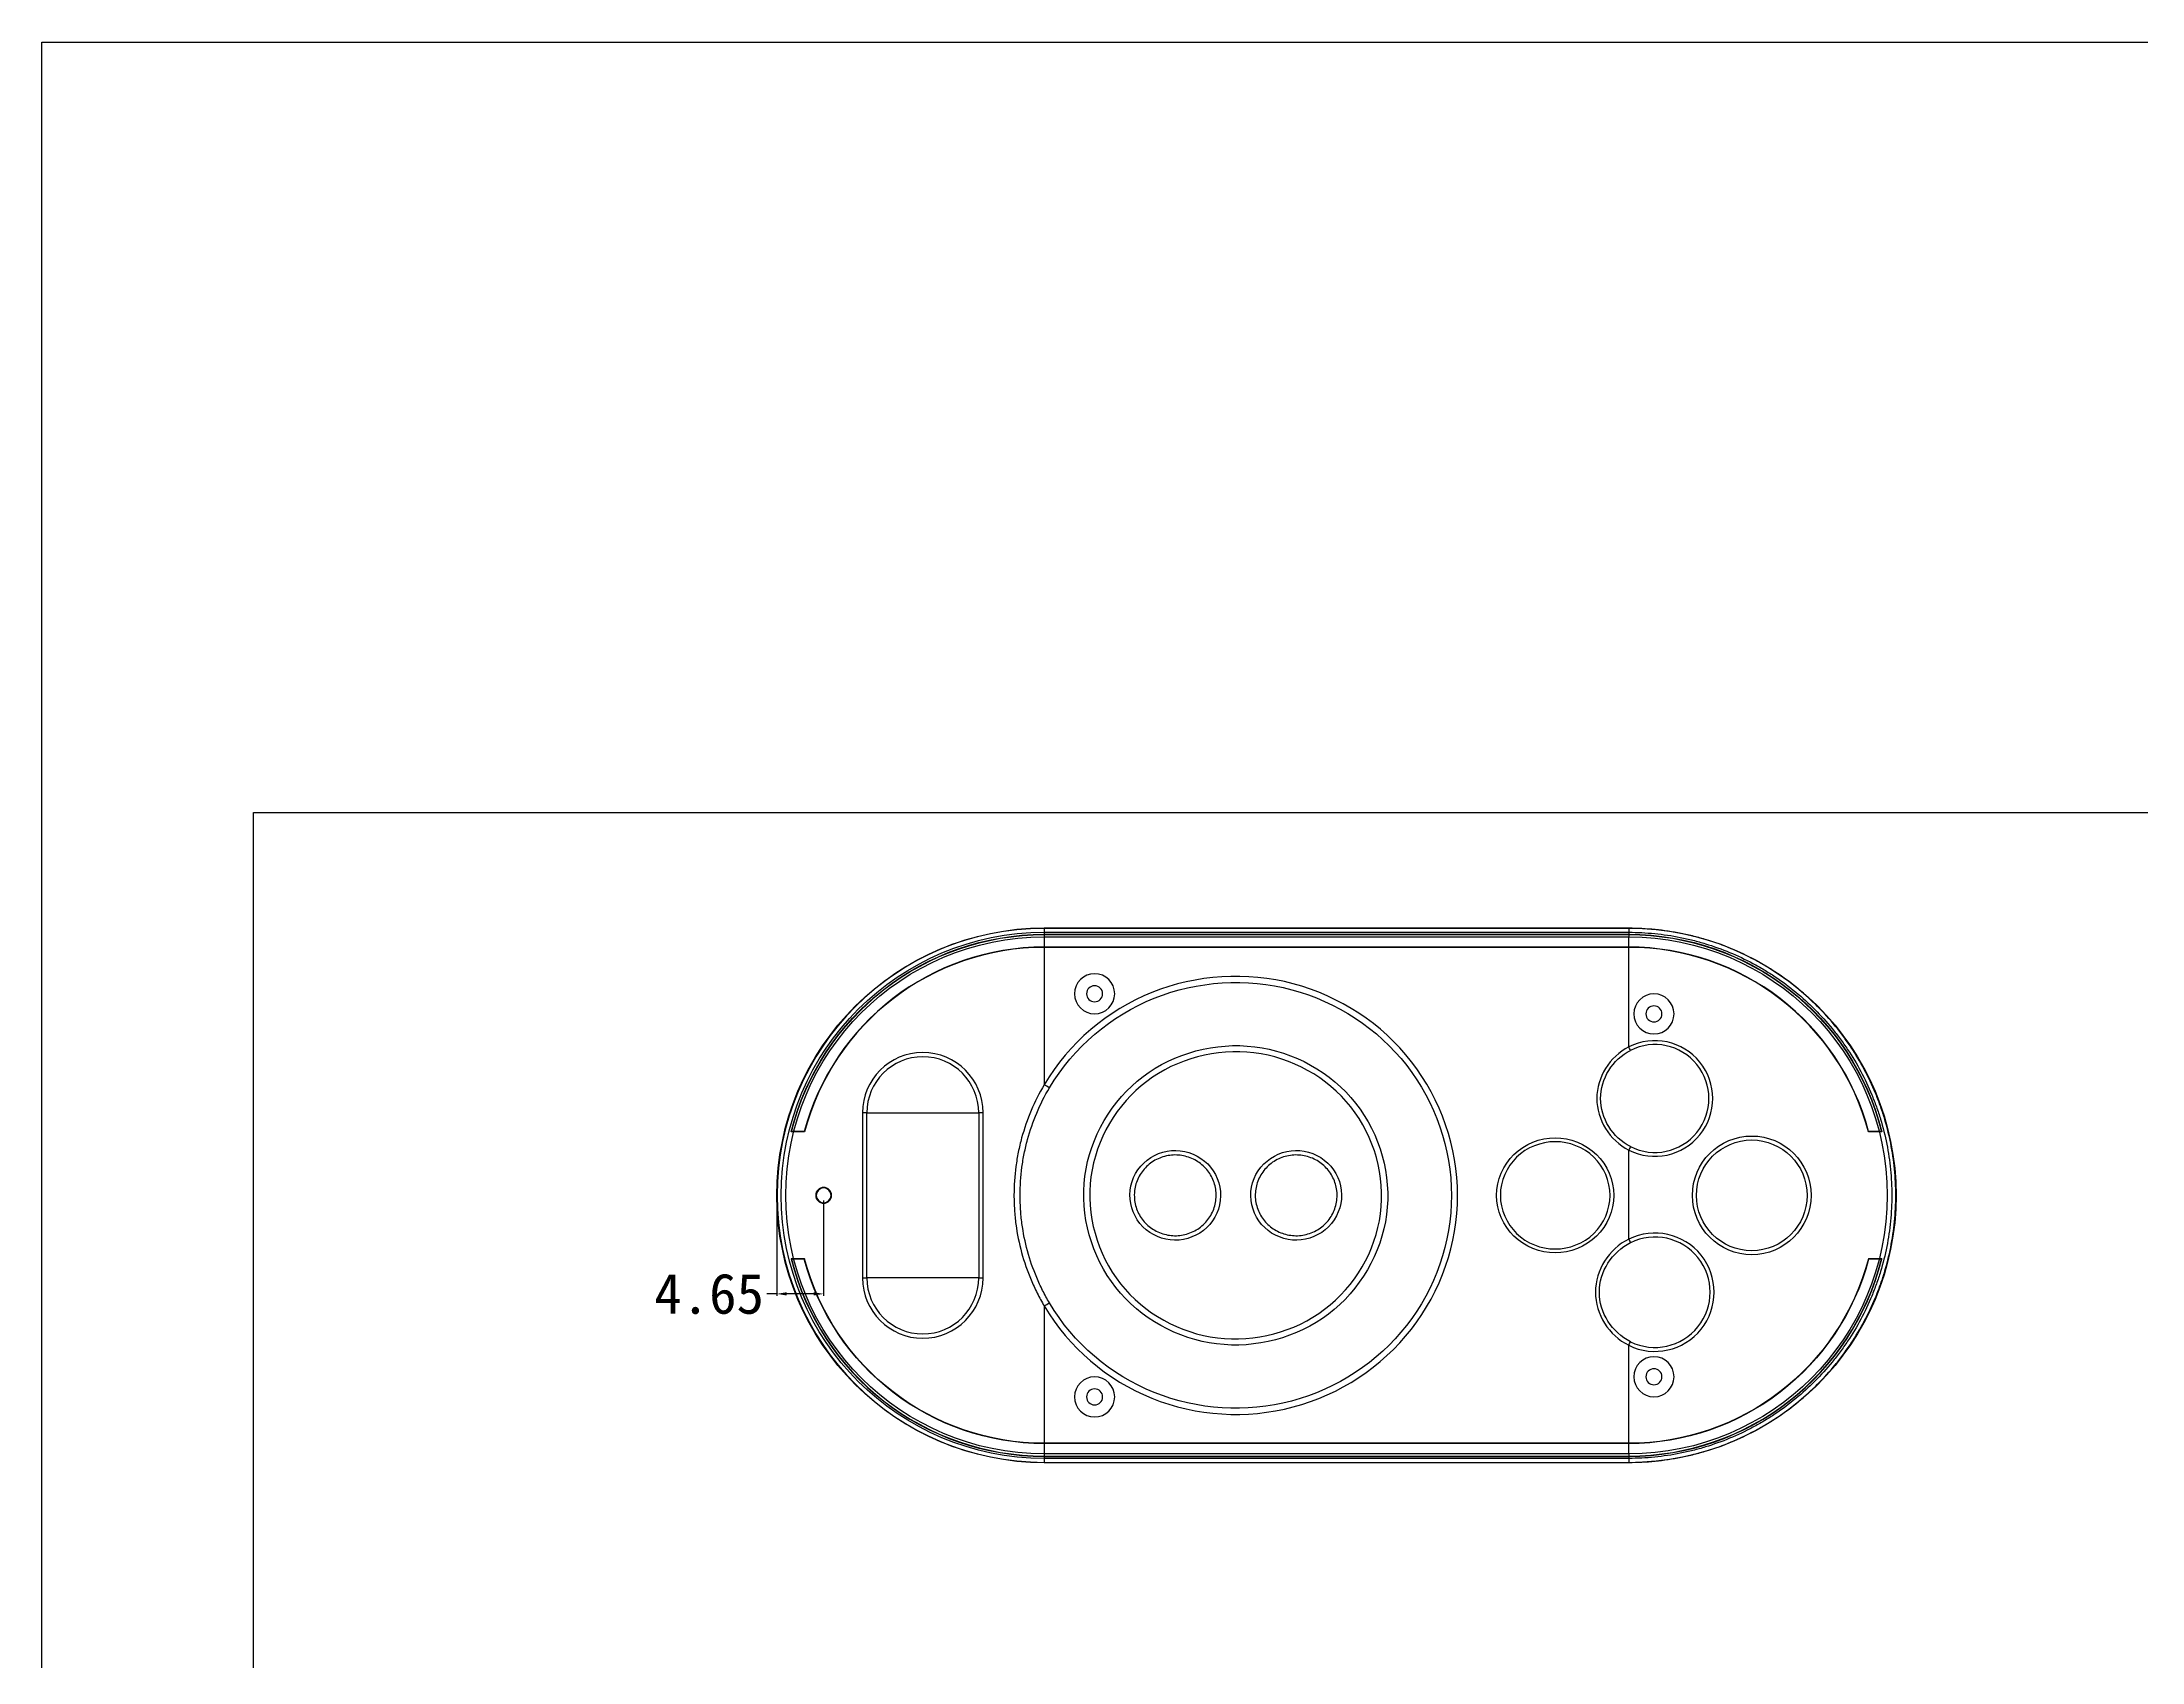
# Model space of a CAD drawing. Header units: inches. Extents: x 67 to 1213, y 469 to 1118.
# Drawn here: x 552.7 to 761, y 957.1 to 1117.8 of the extents above; entities that cross this region are included whole.
import ezdxf
from ezdxf.lldxf.tags import DXFTag

# ---------------------------------------------------------------- set-up
doc = ezdxf.new("R2010")
doc.units = ezdxf.units.IN
doc.header["$MEASUREMENT"] = 0
doc.layers.add('256', color=7, linetype='Continuous', true_color=0xffffff)
doc.styles.get("Standard").update_dxf_attribs({"font": '', "height": 4})
doc.styles.get('Standard').set_extended_font_data('SimSun')
tags = doc.linetypes.add('DASHED', pattern=[0.75, 0.5, -0.25]).pattern_tags.tags
tags[6:7] = [DXFTag(74, 4), DXFTag(75, 0), DXFTag(340, '0'), DXFTag(46, 0.0), DXFTag(50, 0.0), DXFTag(44, 0.0), DXFTag(45, 0.0)]
tags[4:5] = [DXFTag(74, 4), DXFTag(75, 0), DXFTag(340, '0'), DXFTag(46, 0.0), DXFTag(50, 0.0), DXFTag(44, 0.0), DXFTag(45, 0.0)]
doc.dimstyles.get("Standard").update_dxf_attribs({"dimtxt": 0.18, "dimasz": 0.18, "dimexe": 0.18, "dimexo": 0.0625, "dimgap": 0.09, "dimtad": 0, "dimtih": 1, "dimtoh": 1, "dimdec": 4, "dimzin": 0, "dimdsep": 46, "dimtxsty": 'Standard', "dimcen": 0.09, "dimadec": 0, "dimazin": 0, "dimtfac": 1, "dimtdec": 4, "dimtofl": 0, "dimtmove": 0, "dimatfit": 3, "dimfxl": 0, "dimtolj": 1, "dimtzin": 0, "dimarcsym": 0})

# ---------------------------------------------------------------- blocks, each defined once
blk = doc.blocks.new('*D21')
at = {"color": 0, "lineweight": -2}
for p, q in [((625.58, 1002.91), (625.58, 993.45)), ((630.23, 1002.91), (630.23, 993.45)), ((625.58, 993.63), (624.58, 993.63)), ((629.23, 993.63), (626.58, 993.63))]:
    blk.add_line(p, q, dxfattribs=at)
at = {"color": 0}
for points in [[(626.58, 993.8), (626.58, 993.47), (625.58, 993.63)], [(629.23, 993.8), (629.23, 993.47), (630.23, 993.63)]]:
    blk.add_solid(points, dxfattribs=at)
at = {"layer": 'Defpoints', "color": 0}
for p in [(625.58, 1003.41), (630.23, 1003.41), (625.58, 993.63)]:
    blk.add_point(p, dxfattribs=at)
at = {"color": 0, "insert": (618.87, 993.63), "char_height": 4, "attachment_point": 5}
blk.add_mtext('\\A1;4.65', dxfattribs=at)

msp = doc.modelspace()

# ---------------------------------------------------------------- linework, layer by layer
for points in [[(552.67515, 1117.83952), (1213.22925, 1117.83952), (1213.22925, 468.58311), (552.67515, 468.58311)], [(573.64513, 1041.39064), (957.1951, 1041.39064), (957.1951, 776.93944), (573.64513, 776.93944)]]:
    msp.add_lwpolyline(points, close=True)
at = {"layer": '256', "color": 252}
for p, q in [((652.11993, 1029.93209), (710.12055, 1029.93209)), ((652.11993, 1029.30522), (652.11993, 1029.27893)), ((652.11993, 1029.30522), (710.12055, 1029.30522)), ((652.11993, 1029.27893), (710.12055, 1029.27893)), ((652.11993, 1028.01263), (652.11993, 1028.03892)), ((710.12055, 1028.03892), (652.11993, 1028.03892)), ((710.12055, 1028.01263), (652.11993, 1028.01263)), ((710.12055, 1029.30522), (710.12055, 1029.27893)), ((710.12055, 1028.01263), (710.12055, 1028.03892)), ((628.3372, 1009.71244), (627.00232, 1009.71244)), ((628.31699, 1009.73872), (627.03604, 1009.73872)), ((735.23817, 1009.71244), (733.90329, 1009.71244)), ((735.20445, 1009.73872), (733.9235, 1009.73872)), ((628.3372, 997.10486), (627.00232, 997.10486)), ((628.31699, 997.07858), (627.03604, 997.07858)), ((735.23817, 997.10486), (733.90329, 997.10486)), ((735.20445, 997.07858), (733.9235, 997.07858)), ((652.11993, 978.80466), (652.11993, 978.77838)), ((710.12055, 978.80466), (652.11993, 978.80466)), ((710.12055, 978.77838), (652.11993, 978.77838)), ((652.11993, 977.53836), (710.12055, 977.53836)), ((652.11993, 977.51208), (652.11993, 977.53836)), ((652.11993, 977.51208), (710.12055, 977.51208)), ((710.12055, 978.80466), (710.12055, 978.77838)), ((710.12055, 977.51208), (710.12055, 977.53836)), ((710.12055, 976.8852), (652.11993, 976.8852))]:
    msp.add_line(p, q, dxfattribs=at)
at = {"layer": '256', "color": 252, "linetype": 'DASHED', "ltscale": 0.00877}
for p, q in [((652.11993, 1029.90578), (652.11993, 1029.93209)), ((710.12055, 1029.93209), (710.12055, 1029.90578)), ((652.11993, 976.8852), (652.11993, 976.91151)), ((710.12055, 976.91151), (710.12055, 976.8852))]:
    msp.add_line(p, q, dxfattribs=at)
at = {"layer": '256', "color": 252, "linetype": 'DASHED', "ltscale": 8.285714}
for p, q in [((710.11993, 1029.90578), (652.11993, 1029.90578)), ((652.11993, 1029.50838), (710.11993, 1029.50838)), ((652.11993, 1029.05394), (710.11993, 1029.05394)), ((710.11993, 977.76335), (652.11993, 977.76335)), ((710.11993, 977.30891), (652.11993, 977.30891)), ((652.11993, 976.91151), (710.11993, 976.91151))]:
    msp.add_line(p, q, dxfattribs=at)
at = {"layer": '256', "color": 252, "linetype": 'DASHED', "ltscale": 0.132468}
for p, q in [((652.11993, 1029.90578), (652.11993, 1029.50838)), ((710.11993, 1029.90578), (710.11993, 1029.50838)), ((710.12055, 1029.90578), (710.12055, 1029.50838)), ((652.11993, 977.30891), (652.11993, 976.91151)), ((710.11993, 977.30891), (710.11993, 976.91151)), ((710.12055, 977.30891), (710.12055, 976.91151))]:
    msp.add_line(p, q, dxfattribs=at)
at = {"layer": '256', "color": 252, "linetype": 'DASHED', "ltscale": 0.151479}
for p, q in [((652.11993, 1029.50838), (652.11993, 1029.05394)), ((710.11993, 1029.50838), (710.11993, 1029.05394)), ((652.11993, 977.76335), (652.11993, 977.30891)), ((710.11993, 977.76335), (710.11993, 977.30891))]:
    msp.add_line(p, q, dxfattribs=at)
at = {"layer": '256', "color": 252, "linetype": 'DASHED', "ltscale": 2.095417}
for p, q in [((652.11993, 1029.05394), (652.11993, 1014.38603)), ((652.11993, 992.43127), (652.11993, 977.76335))]:
    msp.add_line(p, q, dxfattribs=at)
at = {"layer": '256', "color": 252, "linetype": 'DASHED', "ltscale": 1.559565}
msp.add_line((710.11993, 1018.13699), (710.11993, 1029.05394), dxfattribs=at)
at = {"layer": '256', "color": 252, "linetype": 'DASHED', "ltscale": 2.944113}
msp.add_line((710.11993, 999.06678), (710.11993, 1007.89912), dxfattribs=at)
at = {"layer": '256', "color": 252, "linetype": 'DASHED', "ltscale": 1.538241}
msp.add_line((710.11993, 977.76335), (710.11993, 988.53103), dxfattribs=at)
at = {"layer": '256', "color": 252, "extrusion": (0, 0, -1)}
for centre, radius in [((-657.11999, 1023.40886), 1.99), ((-657.11999, 1023.40886), 0.796), ((-712.62058, 1021.40884), 1.99), ((-712.62058, 1021.40884), 0.796), ((-712.62058, 985.40845), 1.99), ((-712.62058, 985.40845), 0.796), ((-657.11999, 983.40843), 1.99), ((-657.11999, 983.40843), 0.796)]:
    msp.add_circle(centre, radius, dxfattribs=at)
at = {"layer": '256', "color": 1, "extrusion": (0, 0, -1)}
for radius in [0.78629, 0.73371]:
    msp.add_circle((-630.22973, 1003.40865), radius, dxfattribs=at)
at = {"layer": '256', "color": 252, "extrusion": (0, 0, -1)}
for centre, radius, start, end in [((-652.11993, 1003.40865), 26.52345, 270, 90), ((-710.12055, 1003.40865), 26.52345, 90, 270), ((-652.11993, 1003.40865), 25.89657, 14.0885814, 90), ((-652.11993, 1003.40865), 25.87029, 14.163221, 90), ((-710.12055, 1003.40865), 25.89657, 90, 165.9114186), ((-710.12055, 1003.40865), 25.87029, 90, 165.836779), ((-652.11993, 1003.40865), 24.63027, 270, 345.1076488), ((-652.11993, 1003.40865), 24.60398, 270, 345.154702), ((-710.12055, 1003.40865), 24.60398, 194.845298, 270), ((-710.12055, 1003.40865), 24.63027, 194.8923512, 270)]:
    msp.add_arc(centre, radius, start, end, dxfattribs=at)
at = {"layer": '256', "color": 252, "linetype": 'DASHED'}
msp.add_arc((652.11993, 1003.40865), 26.49714, 90, 270, dxfattribs=at)
at = {"layer": '256', "color": 252, "linetype": 'DASHED', "extrusion": (0, 0, -1)}
for centre, radius, start, end in [((-652.11993, 1003.40865), 26.09973, 270, 90), ((-652.11993, 1003.40865), 25.6453, 270, 90), ((-710.11993, 1003.40865), 25.6453, 90, 270)]:
    msp.add_arc(centre, radius, start, end, dxfattribs=at)
at = {"layer": '256', "color": 252}
for centre, radius, start, end in [((652.11993, 1003.40865), 24.63027, 90, 165.1076488), ((652.11993, 1003.40865), 24.60398, 90, 165.154702), ((710.12055, 1003.40865), 24.63027, 14.8923512, 90), ((710.12055, 1003.40865), 24.60398, 14.845298, 90), ((652.11993, 1003.40865), 25.89657, 194.0885814, 270), ((652.11993, 1003.40865), 25.87029, 194.163221, 270), ((710.12055, 1003.40865), 25.89657, 270, 345.9114186), ((710.12055, 1003.40865), 25.87029, 270, 345.836779)]:
    msp.add_arc(centre, radius, start, end, dxfattribs=at)
at = {"layer": '256', "color": 252, "linetype": 'DASHED'}
for centre, major_axis, ratio, start_param, end_param in [((712.71545, 1013.01947), (5.54109, -1.49642), 0.999898894, 4.506979247, 8.586895901), ((712.71533, 1013.01899), (-5.16879, 1.39588), 0.999898894, 1.365386593, 5.445303248), ((640.06955, 1011.60286), (3.36462, 4.94801), 0.99978327, 5.309713346, 8.451205761), ((640.07029, 1011.60235), (-3.12162, -4.59064), 0.99978327, 2.168120692, 5.309613108), ((710.11993, 1018.09491), (0.90414, -1.78396), 0.009513479, 1.395681279, 1.589565158), ((652.11993, 1014.35466), (1.7193, -1.02176), 0.013481467, 1.272304263, 1.578808027), ((634.13836, 1011.57854), (-2, 0), 0.011707312, 4.520555933, 4.7381534), ((639.61981, 1011.90868), (-26.75006, 0), 0.011697544, 1.378963279, 1.797062013), ((646.06959, 1011.58095), (-2, 0), 0.011709038, 4.721057199, 4.938654666), ((710.11993, 1007.88629), (-0.90429, -1.78389), 0.002900532, 4.512783276, 4.706667155), ((712.71564, 993.7975), (-5.66976, -1.53117), 0.999898886, 0.849336717, 4.906344991), ((710.11993, 999.07919), (-0.8838, 1.79413), 0.002740993, 1.57636055, 1.774798852), ((712.7155, 993.79799), (5.28882, 1.4283), 0.999898886, 3.990929371, 8.047937644), ((634.13836, 995.23875), (-2, 0), 0.011707312, 1.545031907, 1.762629374), ((640.06955, 995.21444), (-3.36462, 4.94801), 0.99978327, 0.973572199, 4.115064615), ((639.61981, 994.90862), (-26.75006, 0), 0.011697544, 4.486123294, 4.904222028), ((640.07029, 995.21495), (3.12162, -4.59064), 0.99978327, 4.115164853, 7.256657268), ((646.06959, 995.23635), (-2, 0), 0.011709038, 1.344530641, 1.562128108), ((652.11993, 992.46263), (-1.7193, -1.02176), 0.013481467, 1.562784627, 1.869288391), ((710.11993, 988.57354), (0.88365, 1.7942), 0.009392142, 4.693321077, 4.891759379)]:
    msp.add_ellipse(centre, major_axis=major_axis, ratio=ratio, start_param=start_param, end_param=end_param, dxfattribs=at)
for centre, major_axis in [((722.32475, 1003.40865), (0, -5.88744)), ((722.32412, 1003.40865), (0, 5.49187))]:
    msp.add_ellipse(centre, major_axis=major_axis, ratio=0.99984798, dxfattribs=at)
for points in [[(710.12055, 1029.90578), (710.12035, 1029.90578), (710.12014, 1029.90578), (710.11993, 1029.90578)], [(710.11993, 1029.50838), (710.12014, 1029.50838), (710.12035, 1029.50838), (710.12055, 1029.50838)], [(634.08684, 1011.60195), (634.08656, 1006.13975), (634.08656, 1000.67755), (634.08684, 995.21534)], [(634.51968, 995.21579), (634.51942, 1000.67769), (634.51942, 1006.1396), (634.51968, 1011.60151)], [(645.62091, 1011.60375), (645.62117, 1006.14035), (645.62117, 1000.67695), (645.62091, 995.21355)], [(646.05226, 995.21293), (646.05253, 1000.67674), (646.05253, 1006.14055), (646.05226, 1011.60436)], [(710.12055, 977.30891), (710.12035, 977.30891), (710.12014, 977.30891), (710.11993, 977.30891)], [(710.11993, 976.91151), (710.12014, 976.91151), (710.12035, 976.91151), (710.12055, 976.91151)]]:
    msp.add_open_spline(points, degree=3, dxfattribs=at)
for points, knots in [([(710.12055, 976.91151), (710.99532, 976.91151), (711.86528, 976.95472), (713.59578, 977.12601), (714.45631, 977.25409), (715.73996, 977.51056), (716.16734, 977.60701), (717.01226, 977.81974), (717.4306, 977.93613), (718.67345, 978.31489), (720.29822, 978.89864), (721.85913, 979.63775), (723.00548, 980.25126), (723.38354, 980.46564), (723.94442, 980.80231), (724.13059, 980.91721), (724.49951, 981.15125), (724.68215, 981.27032), (725.58636, 981.87576), (726.281, 982.39239), (727.6143, 983.48851), (728.25296, 984.06801), (729.47415, 985.29007), (730.05668, 985.93263), (730.74864, 986.7765), (730.88534, 986.9475), (731.15366, 987.29175), (731.28544, 987.46521), (731.67367, 987.98949), (731.92306, 988.34424), (732.64333, 989.42396), (733.0864, 990.16433), (733.89906, 991.68581), (734.26864, 992.46691), (734.76684, 993.66969), (734.92353, 994.07582), (735.1442, 994.69296), (735.21529, 994.89983), (735.35192, 995.31395), (735.41755, 995.52146), (735.73242, 996.56129), (735.94193, 997.40038), (736.27805, 999.09266), (736.40467, 999.94587), (736.57449, 1001.66648), (736.61769, 1002.53388), (736.61769, 1004.28341), (736.57449, 1005.15082), (736.40467, 1006.87143), (736.27805, 1007.72463), (735.94193, 1009.41692), (735.73242, 1010.256), (735.41755, 1011.29583), (735.35192, 1011.50335), (735.21529, 1011.91746), (735.1442, 1012.12433), (734.92353, 1012.74148), (734.76684, 1013.1476), (734.26864, 1014.35039), (733.89906, 1015.13149), (733.0864, 1016.65296), (732.64333, 1017.39334), (731.92306, 1018.47305), (731.67367, 1018.82781), (731.28544, 1019.35209), (731.15366, 1019.52554), (730.88534, 1019.8698), (730.74864, 1020.04079), (730.05668, 1020.88467), (729.47415, 1021.52722), (728.25296, 1022.74928), (727.6143, 1023.32879), (726.281, 1024.42491), (725.58636, 1024.94153), (724.68215, 1025.54697), (724.49951, 1025.66604), (724.13059, 1025.90009), (723.94442, 1026.01499), (723.38354, 1026.35166), (723.00548, 1026.56604), (721.85913, 1027.17955), (720.29822, 1027.91866), (718.67345, 1028.5024), (717.4306, 1028.88116), (717.01226, 1028.99756), (716.16734, 1029.21028), (715.73996, 1029.30673), (714.45631, 1029.56321), (713.59578, 1029.69129), (711.86528, 1029.86257), (710.99532, 1029.90578), (710.12055, 1029.90578)], [0, 0, 0, 0, 0.03125, 0.03125, 0.0625, 0.0625, 0.078125, 0.078125, 0.09375, 0.09375, 0.125, 0.15625, 0.15625, 0.171875, 0.171875, 0.1796875, 0.1796875, 0.1875, 0.1875, 0.21875, 0.21875, 0.25, 0.25, 0.28125, 0.28125, 0.2890625, 0.2890625, 0.296875, 0.296875, 0.3125, 0.3125, 0.34375, 0.34375, 0.375, 0.375, 0.390625, 0.390625, 0.3984375, 0.3984375, 0.40625, 0.40625, 0.4375, 0.4375, 0.46875, 0.46875, 0.5, 0.5, 0.53125, 0.53125, 0.5625, 0.5625, 0.59375, 0.59375, 0.6015625, 0.6015625, 0.609375, 0.609375, 0.625, 0.625, 0.65625, 0.65625, 0.6875, 0.6875, 0.703125, 0.703125, 0.7109375, 0.7109375, 0.71875, 0.71875, 0.75, 0.75, 0.78125, 0.78125, 0.8125, 0.8125, 0.8203125, 0.8203125, 0.828125, 0.828125, 0.84375, 0.84375, 0.875, 0.90625, 0.90625, 0.921875, 0.921875, 0.9375, 0.9375, 0.96875, 0.96875, 1, 1, 1, 1]), ([(710.12055, 1029.50838), (710.9822, 1029.50838), (711.83912, 1029.46582), (713.54366, 1029.2971), (714.39129, 1029.17094), (715.65568, 1028.91831), (716.07665, 1028.82331), (716.9089, 1028.61377), (717.32096, 1028.49912), (718.54517, 1028.12604), (720.14557, 1027.55105), (721.68306, 1026.82303), (722.81223, 1026.21872), (723.18461, 1026.00755), (723.73708, 1025.67593), (723.92046, 1025.56276), (724.28385, 1025.33222), (724.46375, 1025.21494), (725.35439, 1024.61858), (726.03861, 1024.1097), (727.35192, 1023.03002), (727.981, 1022.45921), (729.18388, 1021.25547), (729.75767, 1020.62256), (730.43925, 1019.79134), (730.5739, 1019.62291), (730.8382, 1019.28382), (730.96799, 1019.11296), (731.35041, 1018.59654), (731.59605, 1018.24711), (732.30552, 1017.18359), (732.74195, 1016.45432), (733.54241, 1014.95566), (733.90645, 1014.18628), (734.39718, 1013.00154), (734.55152, 1012.6015), (734.76888, 1011.99361), (734.83891, 1011.78985), (734.97348, 1011.38194), (735.03813, 1011.17754), (735.34828, 1010.1533), (735.55464, 1009.3268), (735.88573, 1007.6599), (736.01045, 1006.81949), (736.17771, 1005.12469), (736.22027, 1004.27029), (736.22027, 1002.547), (736.17771, 1001.69261), (736.01045, 999.9978), (735.88573, 999.1574), (735.55464, 997.49049), (735.34828, 996.66399), (735.03813, 995.63975), (734.97348, 995.43535), (734.83891, 995.02745), (734.76888, 994.82368), (734.55152, 994.21579), (734.39718, 993.81576), (733.90645, 992.63102), (733.54241, 991.86163), (732.74195, 990.36297), (732.30552, 989.6337), (731.59605, 988.57018), (731.35041, 988.22075), (730.96799, 987.70433), (730.8382, 987.53348), (730.5739, 987.19438), (730.43925, 987.02596), (729.75767, 986.19474), (729.18388, 985.56182), (727.981, 984.35809), (727.35192, 983.78728), (726.03861, 982.70759), (725.35439, 982.19872), (724.46375, 981.60236), (724.28385, 981.48508), (723.92046, 981.25454), (723.73708, 981.14136), (723.18461, 980.80974), (722.81223, 980.59857), (721.68306, 979.99427), (720.14557, 979.26624), (718.54517, 978.69125), (717.32096, 978.31817), (716.9089, 978.20352), (716.07665, 977.99399), (715.65568, 977.89898), (714.39129, 977.64635), (713.54366, 977.5202), (711.83912, 977.35148), (710.9822, 977.30891), (710.12055, 977.30891)], [0, 0, 0, 0, 0.03125, 0.03125, 0.0625, 0.0625, 0.078125, 0.078125, 0.09375, 0.09375, 0.125, 0.15625, 0.15625, 0.171875, 0.171875, 0.1796875, 0.1796875, 0.1875, 0.1875, 0.21875, 0.21875, 0.25, 0.25, 0.28125, 0.28125, 0.2890625, 0.2890625, 0.296875, 0.296875, 0.3125, 0.3125, 0.34375, 0.34375, 0.375, 0.375, 0.390625, 0.390625, 0.3984375, 0.3984375, 0.40625, 0.40625, 0.4375, 0.4375, 0.46875, 0.46875, 0.5, 0.5, 0.53125, 0.53125, 0.5625, 0.5625, 0.59375, 0.59375, 0.6015625, 0.6015625, 0.609375, 0.609375, 0.625, 0.625, 0.65625, 0.65625, 0.6875, 0.6875, 0.703125, 0.703125, 0.7109375, 0.7109375, 0.71875, 0.71875, 0.75, 0.75, 0.78125, 0.78125, 0.8125, 0.8125, 0.8203125, 0.8203125, 0.828125, 0.828125, 0.84375, 0.84375, 0.875, 0.90625, 0.90625, 0.921875, 0.921875, 0.9375, 0.9375, 0.96875, 0.96875, 1, 1, 1, 1]), ([(652.11993, 992.43127), (654.57261, 988.29236), (658.36013, 985.07399), (667.24461, 981.49448), (672.17288, 981.18402), (681.47089, 983.64554), (685.60231, 986.35997), (691.49452, 993.89942), (693.13029, 998.61827), (693.13728, 1008.16762), (691.49768, 1012.90472), (685.63063, 1020.43017), (681.43835, 1023.17735), (672.23171, 1025.62071), (667.2162, 1025.3094), (658.40435, 1021.76309), (654.57262, 1018.52496), (652.11993, 1014.38603)], [0, 0, 0, 0, 0.125, 0.125, 0.25, 0.25, 0.375, 0.375, 0.5, 0.5, 0.625, 0.625, 0.75, 0.75, 0.875, 0.875, 1, 1, 1, 1]), ([(652.63871, 1014.07634), (655.02461, 1018.10046), (658.75182, 1021.24763), (667.32102, 1024.69445), (672.1975, 1024.99752), (681.15105, 1022.62502), (685.22905, 1019.95667), (690.93865, 1012.64209), (692.53493, 1008.03739), (692.52833, 998.75025), (690.93533, 994.16207), (685.2017, 986.83451), (681.18228, 984.19758), (672.14056, 981.80766), (667.34861, 982.10982), (658.70884, 985.58888), (655.0246, 988.71686), (652.63871, 992.74096)], [0, 0, 0, 0, 0.125, 0.125, 0.25, 0.25, 0.375, 0.375, 0.5, 0.5, 0.625, 0.625, 0.75, 0.75, 0.875, 0.875, 1, 1, 1, 1]), ([(683.01388, 1012.55226), (680.55624, 1015.65253), (676.90033, 1017.6691), (669.10651, 1018.63474), (665.03959, 1017.5464), (658.81606, 1012.83776), (656.66381, 1009.19985), (655.64568, 1001.41179), (656.78054, 997.3519), (661.66795, 991.18358), (665.33459, 989.15088), (673.12364, 988.1818), (677.18418, 989.25686), (683.44825, 993.99926), (685.58197, 997.64824), (686.59052, 1005.38564), (685.47153, 1009.45199), (683.01388, 1012.55226)], [0, 0, 0, 0, 0.125, 0.125, 0.25, 0.25, 0.375, 0.375, 0.5, 0.5, 0.625, 0.625, 0.75, 0.75, 0.875, 0.875, 1, 1, 1, 1]), ([(682.54108, 1012.17746), (684.90047, 1009.20239), (685.9743, 1005.29954), (685.00186, 997.87458), (682.95017, 994.37486), (676.93311, 989.82947), (673.03604, 988.80131), (665.56148, 989.73354), (662.04233, 991.68351), (657.35096, 997.60259), (656.26197, 1001.49976), (657.24401, 1008.97281), (659.31387, 1012.46207), (665.29166, 1016.97443), (669.19494, 1018.01539), (676.67465, 1017.08602), (680.18169, 1015.15253), (682.54108, 1012.17746)], [0, 0, 0, 0, 0.125, 0.125, 0.25, 0.25, 0.375, 0.375, 0.5, 0.5, 0.625, 0.625, 0.75, 0.75, 0.875, 0.875, 1, 1, 1, 1]), ([(710.11993, 1018.13699), (708.22023, 1017.17143), (706.94885, 1015.13017), (706.9468, 1010.91196), (708.22009, 1008.86495), (710.11993, 1007.89912)], [0, 0, 0, 0, 0.5, 0.5, 1, 1, 1, 1]), ([(710.29417, 1008.24258), (708.51932, 1009.14228), (707.32575, 1011.0512), (707.32767, 1014.98955), (708.51947, 1016.89313), (710.29417, 1017.79257)], [0, 0, 0, 0, 0.5, 0.5, 1, 1, 1, 1]), ([(652.11993, 1014.38603), (651.62557, 1013.55417), (651.19318, 1012.69705), (650.44699, 1010.93449), (650.13321, 1010.02903), (649.81613, 1008.86658), (649.75642, 1008.63223), (649.64498, 1008.16191), (649.59336, 1007.92646), (649.45063, 1007.21922), (649.37162, 1006.74656), (649.18202, 1005.32517), (649.11864, 1004.37303), (649.11813, 1002.93802), (649.13377, 1002.45854), (649.18147, 1001.73758), (649.20145, 1001.49664), (649.24947, 1001.01567), (649.27744, 1000.77626), (649.43679, 999.58445), (649.62644, 998.64778), (650.12756, 996.80735), (650.43902, 995.90357), (651.0009, 994.57348), (651.20451, 994.13357), (651.64029, 993.27086), (651.87276, 992.84719), (652.11993, 992.43127)], [0, 0, 0, 0, 0.125, 0.125, 0.25, 0.25, 0.28125, 0.28125, 0.3125, 0.3125, 0.375, 0.375, 0.5, 0.5, 0.5625, 0.5625, 0.59375, 0.59375, 0.625, 0.625, 0.75, 0.75, 0.875, 0.875, 0.9375, 0.9375, 1, 1, 1, 1]), ([(652.63871, 992.74096), (652.39897, 993.14532), (652.17346, 993.55717), (651.75068, 994.39573), (651.55313, 994.82327), (651.0079, 996.11594), (650.70559, 996.99422), (650.21914, 998.78266), (650.035, 999.69281), (649.88029, 1000.85085), (649.85313, 1001.08348), (649.80651, 1001.55082), (649.78711, 1001.78492), (649.74079, 1002.48544), (649.7256, 1002.95132), (649.72609, 1004.34565), (649.78764, 1005.2708), (649.97172, 1006.65191), (650.04843, 1007.11118), (650.18699, 1007.79839), (650.2371, 1008.02717), (650.34528, 1008.48417), (650.40324, 1008.71189), (650.71102, 1009.84147), (651.01558, 1010.7214), (651.73968, 1012.43446), (652.15921, 1013.2676), (652.63871, 1014.07634)], [0, 0, 0, 0, 0.0625, 0.0625, 0.125, 0.125, 0.25, 0.25, 0.375, 0.375, 0.40625, 0.40625, 0.4375, 0.4375, 0.5, 0.5, 0.625, 0.625, 0.6875, 0.6875, 0.71875, 0.71875, 0.75, 0.75, 0.875, 0.875, 1, 1, 1, 1]), ([(697.00691, 1003.40865), (697.00691, 1001.88601), (697.65258, 1000.40056), (699.80751, 998.30595), (701.31537, 997.70189), (704.32351, 997.70137), (705.8208, 998.2939), (708.0001, 1000.41172), (708.63406, 1001.89387), (708.63402, 1004.92358), (707.99694, 1006.4094), (705.821, 1008.52245), (704.31758, 1009.11674), (701.31485, 1009.11458), (699.8058, 1008.51021), (697.65223, 1006.41587), (697.00691, 1004.93129), (697.00691, 1003.40865)], [0, 0, 0, 0, 0.125, 0.125, 0.25, 0.25, 0.375, 0.375, 0.5, 0.5, 0.625, 0.625, 0.75, 0.75, 0.875, 0.875, 1, 1, 1, 1]), ([(697.38198, 1003.40865), (697.38198, 1004.83122), (697.98778, 1006.21728), (700.00376, 1008.16938), (701.41406, 1008.73125), (704.21928, 1008.73318), (705.62429, 1008.18057), (707.66096, 1006.21105), (708.25904, 1004.82355), (708.2589, 1001.99322), (707.66351, 1000.60918), (705.62353, 998.63553), (704.22414, 998.08472), (701.41394, 998.08544), (700.0048, 998.64717), (697.98777, 1000.59976), (697.38198, 1001.98607), (697.38198, 1003.40865)], [0, 0, 0, 0, 0.125, 0.125, 0.25, 0.25, 0.375, 0.375, 0.5, 0.5, 0.625, 0.625, 0.75, 0.75, 0.875, 0.875, 1, 1, 1, 1]), ([(669.61973, 1003.34454), (669.63697, 1004.52712), (669.15861, 1005.68926), (667.51707, 1007.3494), (666.35359, 1007.84095), (664.01769, 1007.87455), (662.84886, 1007.42524), (661.14048, 1005.79441), (660.6378, 1004.64897), (660.60354, 1002.29646), (661.07468, 1001.13441), (662.73355, 999.4584), (663.89276, 998.97512), (666.22564, 998.94385), (667.40303, 999.40241), (669.09091, 1001.01491), (669.6025, 1002.16196), (669.61973, 1003.34454)], [0, 0, 0, 0, 0.125, 0.125, 0.25, 0.25, 0.375, 0.375, 0.5, 0.5, 0.625, 0.625, 0.75, 0.75, 0.875, 0.875, 1, 1, 1, 1]), ([(669.18076, 1003.35096), (669.17427, 1002.90686), (669.09055, 1002.45776), (668.93694, 1002.04102), (668.78029, 1001.61601), (668.54652, 1001.21266), (668.25632, 1000.86487), (667.96258, 1000.51281), (667.60273, 1000.2076), (667.20801, 999.97433), (666.81127, 999.73987), (666.36816, 999.57137), (665.91602, 999.48229), (665.46573, 999.39356), (664.99402, 999.38107), (664.53965, 999.44578), (664.09041, 999.50976), (663.64592, 999.65093), (663.24237, 999.85844), (662.84429, 1000.06313), (662.47539, 1000.33788), (662.16597, 1000.66134), (661.85844, 1000.98282), (661.60144, 1001.36113), (661.41676, 1001.76588), (661.23202, 1002.17074), (661.11467, 1002.61318), (661.07497, 1003.05642), (661.05062, 1003.32828), (661.05464, 1003.60413), (661.08688, 1003.87516), (661.13988, 1004.3206), (661.27175, 1004.76298), (661.47077, 1005.16499), (661.67259, 1005.57267), (661.94916, 1005.95044), (662.27611, 1006.26672), (662.60649, 1006.58632), (662.99762, 1006.85229), (663.41587, 1007.04296), (663.83506, 1007.23406), (664.29321, 1007.35498), (664.75206, 1007.39616), (665.20783, 1007.43706), (665.67682, 1007.40048), (666.1207, 1007.28923), (666.55898, 1007.17938), (666.98461, 1006.99376), (667.36291, 1006.74668), (667.73627, 1006.50282), (668.07349, 1006.19252), (668.3467, 1005.84008), (668.61772, 1005.49045), (668.83297, 1005.08991), (668.97418, 1004.67068), (669.11632, 1004.24871), (669.18726, 1003.79618), (669.18076, 1003.35096)], [0, 0, 0, 0, 0.052842866, 0.052842866, 0.052842866, 0.106756371, 0.106756371, 0.106756371, 0.161334054, 0.161334054, 0.161334054, 0.216184195, 0.216184195, 0.216184195, 0.270797348, 0.270797348, 0.270797348, 0.324781926, 0.324781926, 0.324781926, 0.37802488, 0.37802488, 0.37802488, 0.430947372, 0.430947372, 0.430947372, 0.483895721, 0.483895721, 0.483895721, 0.516078459, 0.516078459, 0.516078459, 0.56946328, 0.56946328, 0.56946328, 0.62361042, 0.62361042, 0.62361042, 0.678326013, 0.678326013, 0.678326013, 0.733156594, 0.733156594, 0.733156594, 0.787605612, 0.787605612, 0.787605612, 0.84135703, 0.84135703, 0.84135703, 0.894399388, 0.894399388, 0.894399388, 0.947018513, 0.947018513, 0.947018513, 1, 1, 1, 1]), ([(672.62065, 1003.34558), (672.63761, 1002.163), (673.14924, 1001.01521), (674.83737, 999.40235), (676.01414, 998.94365), (678.34974, 998.97534), (679.50593, 999.45741), (681.16683, 1001.13558), (681.63661, 1002.29543), (681.60288, 1004.64801), (681.09862, 1005.79571), (679.3926, 1007.42417), (678.22058, 1007.87469), (675.88762, 1007.8408), (674.72343, 1007.34936), (673.08217, 1005.68976), (672.6037, 1004.52816), (672.62065, 1003.34558)], [0, 0, 0, 0, 0.125, 0.125, 0.25, 0.25, 0.375, 0.375, 0.5, 0.5, 0.625, 0.625, 0.75, 0.75, 0.875, 0.875, 1, 1, 1, 1]), ([(673.05963, 1003.35189), (673.05327, 1003.79426), (673.12335, 1004.24379), (673.26375, 1004.66332), (673.40733, 1005.09234), (673.62851, 1005.50205), (673.9077, 1005.85802), (674.19042, 1006.21849), (674.54061, 1006.53416), (674.9278, 1006.77901), (675.31726, 1007.02529), (675.75511, 1007.20696), (676.20436, 1007.30949), (676.65212, 1007.41169), (677.12361, 1007.43818), (677.58001, 1007.3869), (678.03149, 1007.33617), (678.48047, 1007.20798), (678.89044, 1007.0122), (679.29483, 1006.81908), (679.67207, 1006.55498), (679.99124, 1006.24041), (680.30835, 1005.92786), (680.57661, 1005.55698), (680.77332, 1005.15754), (680.97009, 1004.75797), (681.10057, 1004.31881), (681.15335, 1003.87656), (681.1856, 1003.60631), (681.18979, 1003.33125), (681.16577, 1003.06015), (681.12622, 1002.61385), (681.00792, 1002.16824), (680.82136, 1001.76088), (680.63218, 1001.34778), (680.36747, 1000.96227), (680.0506, 1000.63663), (679.73025, 1000.30741), (679.34753, 1000.02995), (678.93545, 999.82693), (678.52212, 999.62329), (678.06768, 999.48873), (677.61017, 999.4339), (677.15541, 999.37941), (676.6851, 999.40213), (676.23774, 999.50033), (675.79586, 999.59732), (675.36442, 999.77056), (674.97855, 1000.00671), (674.5978, 1000.23973), (674.25125, 1000.54028), (673.96749, 1000.88488), (673.68617, 1001.22651), (673.45909, 1001.62065), (673.30544, 1002.03567), (673.15047, 1002.45423), (673.06605, 1002.90561), (673.05963, 1003.35189)], [0, 0, 0, 0, 0.052630095, 0.052630095, 0.052630095, 0.106475331, 0.106475331, 0.106475331, 0.161006442, 0.161006442, 0.161006442, 0.215852846, 0.215852846, 0.215852846, 0.270505755, 0.270505755, 0.270505755, 0.32455493, 0.32455493, 0.32455493, 0.377859185, 0.377859185, 0.377859185, 0.430825214, 0.430825214, 0.430825214, 0.483818613, 0.483818613, 0.483818613, 0.51590915, 0.51590915, 0.51590915, 0.569229045, 0.569229045, 0.569229045, 0.623311652, 0.623311652, 0.623311652, 0.677992759, 0.677992759, 0.677992759, 0.732834276, 0.732834276, 0.732834276, 0.787333625, 0.787333625, 0.787333625, 0.841151917, 0.841151917, 0.841151917, 0.894249213, 0.894249213, 0.894249213, 0.946888423, 0.946888423, 0.946888423, 1, 1, 1, 1]), ([(710.11993, 999.06678), (708.14435, 998.09081), (706.81387, 995.98044), (706.81166, 991.62271), (708.1442, 989.50688), (710.11993, 988.53103)], [0, 0, 0, 0, 0.5, 0.5, 1, 1, 1, 1]), ([(710.29417, 988.88548), (708.44845, 989.7945), (707.19933, 991.76757), (707.2014, 995.83622), (708.44861, 997.80421), (710.29417, 998.71334)], [0, 0, 0, 0, 0.5, 0.5, 1, 1, 1, 1])]:
    msp.add_open_spline(points, degree=3, knots=knots, dxfattribs=at)
at = {"layer": '256', "color": 252}
for points in [[(627.00232, 1009.71244), (627.0076, 1009.71656), (627.01288, 1009.72068), (627.01817, 1009.7248), (627.02412, 1009.72944), (627.03008, 1009.73408), (627.03604, 1009.73872)], [(735.23817, 1009.71244), (735.23289, 1009.71656), (735.22761, 1009.72068), (735.22232, 1009.7248), (735.21637, 1009.72944), (735.21041, 1009.73408), (735.20445, 1009.73872)], [(735.23817, 997.10486), (735.23289, 997.10074), (735.22761, 997.09662), (735.22232, 997.0925), (735.21637, 997.08786), (735.21041, 997.08322), (735.20445, 997.07858)]]:
    msp.add_open_spline(points, degree=3, knots=[0, 0, 0, 0, 0.470260105, 0.470260105, 0.470260105, 1, 1, 1, 1], dxfattribs=at)
for points in [[(628.3372, 1009.71244), (628.33046, 1009.7212), (628.32372, 1009.72996), (628.31699, 1009.73872)], [(733.90329, 1009.71244), (733.91003, 1009.7212), (733.91677, 1009.72996), (733.9235, 1009.73872)], [(627.00232, 997.10486), (627.01355, 997.0961), (627.02479, 997.08734), (627.03604, 997.07858)], [(628.3372, 997.10486), (628.33046, 997.0961), (628.32372, 997.08734), (628.31699, 997.07858)], [(733.90329, 997.10486), (733.91003, 997.0961), (733.91677, 997.08734), (733.9235, 997.07858)]]:
    msp.add_open_spline(points, degree=3, dxfattribs=at)

# ---------------------------------------------------------------- dimensions: what is measured, and where the dimension line sits
dim = msp.add_linear_dim(base=(625.5773, 993.63216), p1=(630.22973, 1003.40865), p2=(625.5773, 1003.40865), dimstyle='Standard', override={"dimasz": 1, "dimexo": 0.5, "dimgap": 0.3, "dimtih": 0, "dimtoh": 0, "dimdec": 2, "dimtdec": 2})
dim.commit()
dim.dimension.update_dxf_attribs({"geometry": '*D21', "text_midpoint": (618.86619, 993.63216)})

doc.saveas('drawing.dxf')
